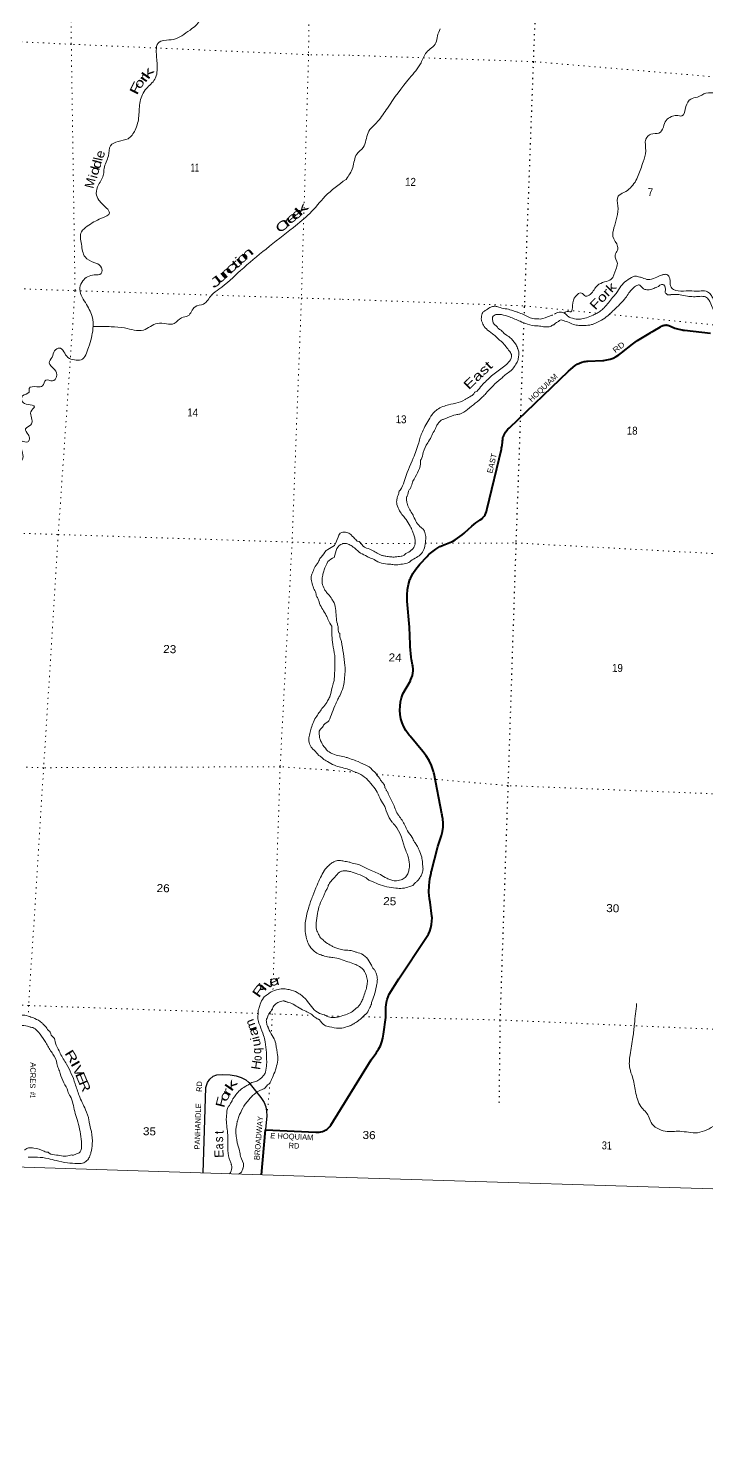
# Model space of a CAD drawing. Header units: feet. Extents: x -751810 to -497223, y -177792 to 12311.
# Drawn here: x -726802 to -711853, y -177792 to -146617 of the extents above; entities that cross this region are included whole.
import ezdxf
from ezdxf.enums import TextEntityAlignment as Align

# ---------------------------------------------------------------- set-up
doc = ezdxf.new("R2010")
doc.units = ezdxf.units.FT
doc.header["$LTSCALE"] = 80
doc.linetypes.add('DOTTED', pattern=[1.5, 0.3, -1.2])
for name, color, linetype, lineweight in [('26', 7, 'Continuous', 40), ('29', 7, 'Continuous', 25), ('39', 7, 'Continuous', 13), ('4', 7, 'Continuous', 13), ('6', 7, 'DOTTED', 25), ('7', 7, 'DOTTED', 13)]:
    doc.layers.add(name, color=color, linetype=linetype, lineweight=lineweight)
for name, color, linetype in [('27', 7, 'Continuous'), ('30', 7, 'Continuous'), ('41', 7, 'Continuous')]:
    doc.layers.add(name, color=color, linetype=linetype)

msp = doc.modelspace()

# ---------------------------------------------------------------- linework, layer by layer
at = {"layer": '26'}
msp.add_line((-717240.76, -157773.18), (-717200.48, -157740.77), dxfattribs=at)
for points in [[(-717200.47, -157740.78), (-717181.51, -157725.16), (-717111.82, -157659.6), (-717029.76, -157580.26), (-716939.85, -157509.93), (-716850.94, -157453.78), (-716841.29, -157446.87), (-716811.03, -157421.92), (-716783.55, -157393.95), (-716759.14, -157363.25), (-716738.07, -157330.17), (-716720.58, -157295.07), (-716706.85, -157258.34), (-716697.03, -157220.37), (-716690.15, -157191.24), (-716377.16, -155885.28), (-716371.11, -155860.05), (-716366.25, -155835.28), (-716359.68, -155801.85), (-716351.86, -155730.64), (-716349.14, -155705.89), (-716348.42, -155680.64), (-716347.75, -155667.84), (-716343.21, -155639.1), (-716335.68, -155610.99), (-716325.26, -155583.82), (-716311.38, -155553.85), (-716289.32, -155515.77), (-716263.39, -155480.21), (-716233.89, -155447.56), (-716201.13, -155418.16), (-714895.05, -154171.53), (-714847.76, -154126.16), (-714750.19, -154046.46), (-714704.48, -154016.62), (-714655.61, -153991.55), (-714604.39, -153971.73), (-714551.37, -153957.37), (-714522.14, -153952.66), (-714497.22, -153948.64), (-714472.14, -153947.62), (-714142.76, -153934.24), (-714117.85, -153933.22), (-714092.76, -153929.36), (-714050.84, -153922.91), (-713981.38, -153904.85), (-713914.19, -153879.62), (-713850.01, -153847.51), (-713789.54, -153808.86), (-713733.44, -153764.11), (-713485.1, -153572.66), (-713428.33, -153529.69), (-713374.63, -153496.82), (-713084.37, -153320.28), (-713058.63, -153304.63), (-713034.37, -153290.21), (-712872.03, -153193.75), (-712846.94, -153178.83), (-712822.03, -153166.72), (-712809.7, -153161.86), (-712789.91, -153156.37), (-712769.65, -153152.97), (-712749.14, -153151.72), (-712728.62, -153152.61), (-712708.3, -153155.64), (-712688.41, -153160.78), (-712669.17, -153167.97), (-712650.78, -153177.14), (-712637.53, -153185.34), (-712552.22, -153220.67), (-712463.69, -153246.88), (-712394.75, -153259.64), (-712369.6, -153264.13), (-712344.75, -153266.87), (-711772.27, -153330.01)], [(-718355.22, -160517.12), (-718362.69, -160473.4), (-718363.29, -160467.12), (-718385.42, -160236.63), (-718387.81, -160211.78), (-718388.5, -160186.63), (-718398.91, -159809.27), (-718449.94, -159234.45), (-718452.16, -159209.45), (-718452.81, -159184.45), (-718455.08, -159096.48), (-718446.11, -158981.12), (-718425.13, -158867.33), (-718392.37, -158756.35), (-718381.95, -158732.95), (-718327.01, -158628.13), (-718261.42, -158529.63), (-718171.82, -158423.33), (-718014.21, -158250.24), (-717991.4, -158225.19), (-717966.46, -158202.45), (-717911.83, -158152.64), (-717825.05, -158088.77), (-717732.07, -158034.31), (-717673.4, -158007.22), (-717648.56, -157995.75), (-717623.4, -157985.65), (-717546.8, -157954.92), (-717513.29, -157944.59), (-717472.73, -157927.78), (-717434.15, -157906.82), (-717397.97, -157881.94), (-717240.75, -157773.19)], [(-720463.86, -170929.72), (-720428.99, -170931.81), (-720392.05, -170930.21), (-720355.49, -170924.76), (-720319.69, -170915.52), (-720285.06, -170902.59), (-720276.97, -170898.56), (-720251.92, -170886.08), (-720226.97, -170870.27), (-720203.41, -170852.88), (-720177.57, -170829.25), (-720154.34, -170803.06), (-720133.97, -170774.58), (-719244.5, -169338.88), (-719146.06, -169197.74), (-719128.74, -169172.91), (-719112.15, -169147.74), (-719084.42, -169105.65), (-719043.16, -169026.96), (-719010.34, -168944.39), (-718986.34, -168858.85), (-718971.42, -168771.26), (-718923.95, -168401.49), (-718921.42, -168210.54), (-718921.09, -168185.52), (-718920.16, -168160.54), (-718919.15, -168133.35), (-718910.72, -168070.01), (-718895.72, -168007.89), (-718874.31, -167947.68), (-718846.72, -167890.04), (-718639.27, -167549.86), (-718040.74, -166660.47), (-718024.05, -166635.67), (-718009.19, -166610.47), (-717985.99, -166571.11), (-717954.98, -166503.12), (-717931.26, -166432.27), (-717915.07, -166359.33), (-717906.59, -166285.1), (-717905.92, -166210.38), (-717908.69, -166171.31), (-717946.42, -165861.42), (-717958.74, -165790.89), (-717972.84, -165643.47), (-717971.44, -165495.39), (-717954.58, -165348.26), (-717927.99, -165228.71), (-717922.45, -165203.77), (-717915.96, -165178.71), (-717783.21, -164665.71), (-717776.73, -164640.66), (-717768.56, -164615.71), (-717697.36, -164398.06), (-717696.73, -164395.95), (-717675.18, -164306.49), (-717663.09, -164215.27), (-717660.61, -164123.28), (-717667.75, -164031.54), (-717679.84, -163966.04), (-717684.61, -163940.18), (-717689.34, -163916.04), (-717861.36, -163037.49), (-717866.27, -163012.46), (-717873.12, -162987.49), (-717879.86, -162962.97), (-717919.77, -162851.26), (-717971.13, -162744.34), (-718033.39, -162643.37), (-718105.86, -162549.46), (-718388.55, -162209.23), (-718409.13, -162184.46), (-718429.23, -162159.23), (-718430.09, -162158.15), (-718482.85, -162081.24), (-718527.29, -161999.25), (-718562.92, -161913.05), (-718589.34, -161823.61), (-718606.27, -161731.89), (-718613.52, -161638.91), (-718611, -161545.68), (-718598.76, -161453.22), (-718576.92, -161362.55), (-718545.72, -161274.65), (-718383.08, -160989.11), (-718376.64, -160976.55), (-718355.3, -160927.17), (-718339.24, -160875.83), (-718328.64, -160823.09), (-718323.61, -160769.54), (-718324.2, -160715.75), (-718327.5, -160687.32), (-718330.41, -160662.34), (-718334.68, -160637.32), (-718355.22, -160517.12)], [(-721663.64, -171873.4), (-721578.54, -170875.71), (-720463.86, -170929.72)]]:
    msp.add_lwpolyline(points, dxfattribs=at)
at = {"layer": '29'}
for p, q in [((-722948.38, -171832.64), (-722889.69, -169943.8)), ((-721547.68, -170571.69), (-721574, -170873.37))]:
    msp.add_line(p, q, dxfattribs=at)
msp.add_lwpolyline([(-722889.69, -169943.8), (-722853.75, -169833.39), (-722804.84, -169760), (-722731.49, -169698.85), (-722649.98, -169666.23), (-722515.5, -169658.08), (-722352.49, -169670.31), (-722222.09, -169690.7), (-722107.98, -169727.39), (-722006.1, -169780.39), (-721940.9, -169833.39), (-721676.01, -170163.62), (-721606.73, -170277.77), (-721570.05, -170375.62), (-721553.75, -170465.31), (-721547.68, -170571.69)], dxfattribs=at)
at = {"layer": '39'}
msp.add_arc((-719868.44, -158707.82), 477.92, 114.14321, 134.12623, dxfattribs=at)
for points in [[(-714988.85, -152890.57), (-714956.16, -152858.55), (-714847.59, -152860.17), (-714808.62, -152720.59), (-714737.25, -152515.69), (-714610.19, -152447.49), (-714520.03, -152516.92), (-714418.36, -152477.2), (-714259.84, -152279.94), (-714103.34, -152204.7), (-713956.15, -152145.35), (-713856.16, -151927.31), (-713821.55, -151797.66), (-713871.49, -151610.83), (-713817.48, -151501.94), (-713814.8, -151423.54), (-713917.82, -151200.72), (-713897.36, -151014.24), (-713810.2, -150524.07), (-713803.05, -150315.01), (-713675.52, -150232.73), (-713432.32, -150003.39), (-713363.07, -149860.8), (-713252.23, -149560.61), (-713193.68, -149319.05), (-713192.78, -149057.44), (-713080.36, -148946.49), (-712906.6, -148924.13), (-712807.63, -148794.61), (-712748.22, -148645.66), (-712630.73, -148563.05), (-712519.12, -148534.58), (-712398.91, -148548.67), (-712311.39, -148342.29), (-712203.07, -148174.85), (-712058.83, -148133.38), (-711868.73, -148045.15), (-711632.75, -148026.89), (-711451.88, -147914.2), (-711195.71, -147717.49), (-711020.81, -147544.23), (-710731.79, -147151.38), (-710477.1, -146880.16), (-710369.32, -146551.69), (-710249.87, -146294.05), (-710108.6, -146280.67), (-710025.15, -146370), (-709926.59, -146252.55), (-709805.62, -146009.05), (-709632.04, -145580.14), (-709532.48, -145315.8), (-709470.38, -145146.81), (-709335.13, -144897.75), (-709270.69, -144660.41), (-709147.84, -144421), (-709147.53, -144294.22), (-709153.61, -144118.92), (-709122.67, -143743.61), (-709130.09, -143489.77), (-709344.99, -143067.99), (-709641.68, -142802.46), (-709786.84, -142517.86), (-709770.43, -142214.51), (-709580.37, -142009.55), (-709285.7, -141745.7), (-709106.37, -141560.51), (-709110.61, -141272.57), (-709151.55, -141057.86), (-709176.07, -140833.65), (-709423.34, -140593.92), (-709518.43, -140492.12), (-709506.12, -140426.12), (-709506.84, -140329.49), (-709556.26, -140245.32), (-709532.8, -140147.49), (-709593.23, -139855.66), (-709589.34, -139388.87), (-709437.55, -139067.91), (-709131.05, -138752.14), (-708985.42, -138493.36), (-708848.06, -138359.09), (-708599.67, -138095.71), (-708190.04, -137646.52), (-707960.94, -137299.98), (-707874.72, -136896.32), (-707904.17, -136639.74), (-707789.27, -136456.42), (-707645.07, -136298.22), (-707588.56, -136175.33), (-707510.04, -135996.83)], [(-719464.75, -139350.54), (-719554.4, -139450.24), (-719581.72, -139525.67), (-719664.27, -139574.61), (-719801.55, -139584.99), (-719887.44, -139617.67), (-719859.21, -139759.9), (-719903.32, -139947.46), (-720152.28, -140221.17), (-720367.94, -140324.99), (-720482.55, -140370.58), (-720564.41, -140546.49), (-720478.59, -140707.24), (-720532.91, -140898.41), (-720698.5, -140960), (-720853.12, -140999.88), (-721094.75, -141146.95), (-721325.28, -141365), (-721415.46, -141643.33), (-721419.76, -141937.34), (-721187.07, -142146.55), (-721019.21, -142270.43), (-721084.74, -142440.98), (-721175.96, -142600.38), (-721270.12, -142781.82), (-721506.88, -143100.37), (-721657.79, -143482.95), (-721674.28, -143683.76), (-721547.19, -144011.47), (-721377.28, -144230.15), (-721364.46, -144403.97), (-721472.57, -144534.45), (-721642.2, -144644.23), (-721681, -144753.43), (-721823.14, -144783.76), (-722003.2, -144806.46), (-722158.88, -144775.77), (-722420.18, -144720.52), (-722577.71, -144734.08), (-722595.09, -144860.3), (-722639.24, -144953.16), (-722682.31, -145068.23), (-722694.85, -145222.86), (-722837.88, -145370.02), (-722919.22, -145533.86), (-722917.29, -145727.38), (-723038.12, -145825.09), (-723191.99, -145895.23), (-723297, -145999.65), (-723231.85, -146125.29), (-723048.09, -146253.87), (-723031.59, -146435.9), (-723238.01, -146654.97), (-723604.89, -146861.28), (-723813.07, -146882.8), (-723940.32, -146941.96), (-723981.32, -147103.46), (-723962.36, -147418.59), (-724014.14, -147740.84), (-724199.8, -147944.65), (-724338.45, -148227), (-724366.2, -148552.26), (-724449.53, -148859.09), (-724604.38, -149048.07), (-724824.21, -149107.39), (-724989.31, -149205.26), (-725036.7, -149422.91), (-725133.07, -149705.01), (-725144.26, -149827.46), (-725252.92, -150066.73), (-725303.05, -150254.04), (-725246.95, -150403.48), (-725075.18, -150577.9), (-725013.11, -150681.25), (-725189.19, -150800.83), (-725502.48, -150977.14), (-725628.26, -151096.81), (-725631.89, -151374.73), (-725549.05, -151654.24), (-725354.91, -151775.2), (-725207.38, -151855.92), (-725194.14, -152019.69), (-725350.34, -152049.43), (-725601.42, -152182), (-725664.01, -152330.5), (-725545.04, -152659.89), (-725396.84, -152964.3), (-725378.03, -153235.09), (-725473.71, -153644.17), (-725640.14, -153917.29), (-725783.11, -153919.37)], [(-719799.9, -149943.77), (-719651.85, -149684.77), (-719562.76, -149387.65), (-719422.92, -149239.37), (-719313.39, -148919.01), (-719103.6, -148666.41), (-718888.41, -148373.74), (-718399.15, -147713.89), (-718148.29, -147378.14), (-718029.81, -147148.64), (-717821.46, -146938.26), (-717786.02, -146784.47), (-717722.39, -146629.62)], [(-725375.01, -153187.91), (-724973.64, -153189.54), (-724679.02, -153217.97), (-724266.38, -153263.43), (-723956.36, -153117.21), (-723759.66, -153129.46), (-723586.23, -153120.59), (-723425.88, -152992.29), (-723283.23, -152949.89), (-723128.05, -152752.87), (-722942.28, -152690.11), (-722765.09, -152496.02), (-722600.55, -152363.86), (-722124.44, -151952.56), (-721561.17, -151478.41), (-720961.57, -151001.74), (-720596.41, -150692.59), (-720258.68, -150317.82), (-719799.9, -149943.77)], [(-710693.65, -152377.14), (-710746.09, -152383.96), (-710814.31, -152409.73), (-710879.37, -152403.49), (-710972.49, -152378.98), (-711144.54, -152353.04), (-711293.33, -152331.48), (-711360.43, -152350.79), (-711371.96, -152357.88), (-711376.39, -152376.5), (-711422.14, -152437.36), (-711430.96, -152479.24), (-711430.42, -152527.98), (-711360.76, -152691.3), (-711346.66, -152772.06), (-711350.98, -152784.02), (-711351.48, -152804.11), (-711376.98, -152859.81), (-711409.71, -152883.17), (-711442.16, -152894.49), (-711486.46, -152897.47), (-711558.29, -152875.69), (-711573.97, -152859.24), (-711609.43, -152830.26), (-711636.37, -152781.38), (-711677.6, -152659.78), (-711727.07, -152546.05), (-711773.4, -152468.56), (-711812.79, -152435.47), (-711864.43, -152410.15), (-711932.54, -152400.51), (-712089.54, -152408.92), (-712125.61, -152404.05), (-712587.11, -152369.17), (-712622.68, -152344.2), (-712656.07, -152230.84), (-712661.93, -152142.24), (-712673.19, -152109.81), (-712680.73, -152089.53), (-712735.79, -152039.98), (-712767.84, -152035.22), (-712836.54, -152049.7), (-712950.24, -152095.3), (-713108.34, -152147.91), (-713172.63, -152146.41), (-713296.21, -152103.32), (-713328.25, -152098.55), (-713424.19, -152076.21), (-713468.69, -152087.24), (-713619.64, -152176.2), (-713743.26, -152297.97), (-713847.67, -152456.38), (-713926.29, -152547.04), (-714112.76, -152771.89), (-714190.89, -152842.45), (-714264.4, -152888.99), (-714353.98, -152935.15), (-714504.14, -152991.97), (-714633.52, -153021.13), (-714689.87, -153023.83), (-714845.88, -152992.05), (-714917.33, -152954.19), (-714929.08, -152941.85), (-715000.02, -152883.91), (-715104.19, -152869.41), (-715205.32, -152914.95)], [(-710824.95, -152512.19), (-710906.46, -152529), (-711166.06, -152458.6), (-711226.23, -152453.18), (-711266.71, -152464.3), (-711273.31, -152568.69), (-711254.8, -152633.46), (-711235.9, -152682.15), (-711226.22, -152778.89), (-711240.55, -152871.04), (-711265.56, -152906.64), (-711269.88, -152918.61), (-711323.8, -152985.71), (-711405.24, -153028.03), (-711502.07, -153041.87), (-711565.87, -153020.27), (-711621.03, -152974.75), (-711663.75, -152913.44), (-711686.48, -152856.62), (-711721.05, -152791.47), (-711773.84, -152649.5), (-711820.47, -152584.08), (-711855.74, -152547.06), (-711903.47, -152525.85), (-711971.68, -152520.24), (-712108.59, -152529.1), (-712144.75, -152528.26), (-712277.16, -152517.13), (-712437.19, -152485.25), (-712545.58, -152478.7), (-712635.6, -152483.32), (-712646.23, -152484.39), (-712714.65, -152486.82), (-712746.19, -152461.96), (-712765.59, -152433.36), (-712764.89, -152405.23), (-712770.66, -152312.61), (-712782.12, -152288.21), (-712817.59, -152259.24), (-712951.77, -152320.45), (-712976.08, -152327.92), (-713061.45, -152366.15), (-713174.26, -152375.58), (-713214.24, -152366.61), (-713269.7, -152333.14), (-713308.89, -152292.01), (-713328.49, -152271.45), (-713352.6, -152270.89), (-713421.6, -152297.43), (-713582.67, -152470.6), (-713665.91, -152585.28), (-713798.05, -152726.95), (-713925.68, -152848.63), (-714032.63, -152946.66), (-714167.71, -153044.04), (-714289.84, -153105.53), (-714318.27, -153116.94), (-714391.29, -153143.38), (-714548.59, -153163.84), (-714673.14, -153160.94), (-714789.18, -153138.13), (-714916.47, -153082.89), (-714980.36, -153065.31), (-715084.45, -153046.81), (-715133.66, -153085.86), (-715166.09, -153097.18), (-715223.64, -153148.1), (-715243.92, -153155.67), (-715280.68, -153178.95), (-715365.46, -153193.05), (-715445.82, -153191.18), (-715569.99, -153172.21), (-715594.1, -153171.64), (-715798.23, -153134.72), (-715965.51, -153070.5), (-716200.3, -152972.55), (-716372, -152924.32), (-716460.3, -152918.24), (-716496.56, -152921.41), (-716537.24, -152940.57), (-716570.38, -152980.02), (-716575.67, -153032.16), (-716510.44, -153158.34), (-716486.73, -153174.97), (-716443.91, -153232.27), (-716396.38, -153261.52), (-716321.73, -153331.62), (-716290.17, -153356.48), (-716191.4, -153427.13), (-716066.18, -153566.77), (-716020.15, -153656.3)], [(-715243.92, -152932.32), (-715262.69, -152938.1), (-715465.47, -153009.78), (-715513.99, -153020.71), (-715586.22, -153015), (-715650.51, -153013.51), (-715774.28, -152978.45), (-716012.89, -152872.37), (-716040.83, -152863.67), (-716152.44, -152824.89), (-716436.25, -152757.96), (-716476.14, -152744.97), (-716552.48, -152743.19), (-716629.52, -152769.54), (-716735.67, -152835.43), (-716788.9, -152874.4), (-716806.36, -152930.29), (-716817.27, -153046.64), (-716794.64, -153107.49), (-716771.72, -153156.27), (-716681.88, -153262.91), (-716539.8, -153370.77), (-716476.88, -153428.53), (-716449.45, -153457.31), (-716382.43, -153511.15), (-716218.32, -153703.96), (-716190.99, -153736.77), (-716152.98, -153826.12), (-716158.48, -153886.3)], [(-725783.11, -153919.37), (-725929.82, -153866.9), (-726118.32, -153659.53), (-726223.48, -153719.62), (-726277.61, -153858.4), (-726341.44, -153988.72), (-726222.73, -154132.72), (-726181.11, -154291.63), (-726265.44, -154382.81), (-726417.6, -154364.36), (-726489.39, -154492.33), (-726617.05, -154513.19), (-726779.61, -154550.72), (-726784.92, -154629.08), (-726929.26, -154711.71), (-726932.91, -154846.56), (-726808.39, -154900.12), (-726667.7, -154952.35), (-726746.85, -155063.9), (-726747.54, -155128.35), (-726717.05, -155264.62), (-726744.79, -155350.11), (-726863.27, -155439.86), (-726802.13, -155565.33), (-726776.06, -155663.14), (-726812.91, -155726.08), (-726937.12, -155712.82), (-726941.73, -155918.16), (-726922.63, -156086.2), (-727002.45, -156213.84), (-727132.22, -156284.98), (-727208.33, -156324.12)], [(-716020.15, -153656.3), (-716016.71, -153680.51), (-716001.63, -153721.07), (-715995.98, -153817.71), (-716010.51, -153917.9), (-716040.41, -153989.58), (-716111.39, -154096.5), (-716218.43, -154198.55), (-716316.66, -154268.64), (-716353.8, -154307.98), (-716386.64, -154335.36), (-716720.33, -154661.33), (-716790.52, -154736.1), (-717122.91, -155009.84), (-717290.32, -155114.5), (-717379.6, -155129.94), (-717569.18, -155198.21)], [(-716158.48, -153886.3), (-716241.72, -154000.97), (-716299.25, -154051.91), (-716536.76, -154227.32), (-716754.77, -154427.32), (-716862.31, -154549.46), (-716936.41, -154620.12), (-716960.82, -154631.61), (-716973.37, -154651.42), (-717043.26, -154714.13), (-717153.43, -154779.92), (-717177.93, -154795.43), (-717599.28, -154926.35), (-717733.26, -154979.54), (-717839.62, -155053.45), (-717918.23, -155144.11), (-717955.88, -155203.54), (-718116.09, -155505.41), (-718163.25, -155624.94), (-718198.36, -155744.75), (-718319.28, -156083.73), (-718520.89, -156597.74), (-718606, -156788.76), (-718639.42, -156840.26), (-718640.02, -156864.37), (-718665.71, -156928.11), (-718670.22, -156948.1), (-718684.65, -157044.27), (-718678.1, -157104.74), (-718621.19, -157242.77), (-718547.42, -157349.04), (-718477.17, -157435.11), (-718388.32, -157581.93), (-718334.73, -157691.75), (-718304.66, -157776.89), (-718282.63, -157861.84), (-718276.47, -157938.38), (-718286, -157998.48), (-718348.84, -158101.56), (-718365.21, -158113.24), (-718389.91, -158136.79), (-718508.21, -158206.41), (-718520.66, -158222.2), (-718585.54, -158244.82), (-718714.62, -158261.92), (-718819.08, -158259.49), (-718923.25, -158245), (-718995.28, -158231.26), (-719058.98, -158205.66), (-719273.28, -158092.09), (-719424.28, -158020.23), (-719546.27, -157912.85), (-719558.33, -157912.56), (-719585.66, -157879.76), (-719621.03, -157846.77), (-719628.68, -157830.51), (-719656.4, -157813.78), (-719679.73, -157781.07), (-719758.9, -157730.97), (-719814.75, -157713.59), (-719842.98, -157716.96), (-719895.31, -157719.76), (-719993.88, -157877.08), (-720055.11, -158008.82)], [(-717569.18, -155198.21), (-717643.15, -155224.57), (-717700.9, -155249.58), (-717734.27, -155275.48), (-717759.46, -155305.94), (-717784.61, -155341.04), (-717809.71, -155379.62), (-717822.59, -155413.2)], [(-717822.59, -155413.2), (-717850, -155475.42), (-717858.34, -155487.29), (-717921.87, -155618.51), (-718001.48, -155749.34), (-718099.14, -155960.18), (-718147.09, -156111.86), (-718159.64, -156131.67), (-718160.24, -156155.79), (-718302.53, -156546.53), (-718345.08, -156642.04), (-718388.13, -156757.65), (-718408.81, -156781.29), (-718452.36, -156916.99), (-718460.69, -156928.86), (-718466.49, -157001.1), (-718456.31, -157077.74), (-718406.95, -157195.49), (-718349.15, -157297.36), (-718333.57, -157317.82), (-718310.65, -157366.62), (-718143.9, -157615.77), (-718084.92, -157669.42), (-718066.22, -157726.15), (-718047.51, -157782.88), (-718046.36, -157899.51), (-718074.52, -158063.72), (-718137.77, -158182.86), (-718244.51, -158272.87), (-718370.94, -158346.32), (-718391.53, -158365.94), (-718521.29, -158411.17), (-718658.5, -158432.11), (-718766.99, -158429.58), (-718815.01, -158420.42), (-718843.13, -158419.77), (-719170.43, -158323.68), (-719194.15, -158307.05), (-719230.11, -158298.18), (-719289.88, -158276.68), (-719333.39, -158247.52), (-719484.4, -158175.65), (-719571.02, -158101.25), (-719665.66, -158026.67), (-719752.88, -157976.39), (-719824.91, -157962.65), (-719857.15, -157965.93), (-719877.33, -157969.48), (-720063.92, -158271.7)], [(-720055.11, -158008.82), (-720203.22, -158098.95), (-720235.97, -158122.29), (-720347.94, -158264.45), (-720376.86, -158295.94), (-720398.16, -158347.77), (-720481.59, -158474.55), (-720532.53, -158590.06), (-720562.34, -158661.8), (-720571.75, -158721.98), (-720546.37, -158847.47), (-720500.95, -158977.49), (-720458.91, -159079.25), (-720455.52, -159107.52), (-720420.73, -159172.84), (-720394.27, -159250.03), (-720255.18, -159515.33), (-720235.77, -159548.04), (-720189.9, -159657.94), (-720116.2, -159784.65), (-720111.37, -159793.53)], [(-720201.13, -158364.82), (-720281.8, -158548.05), (-720308.04, -158640.02), (-720326.5, -158744.27), (-720324.55, -158836.96), (-720275.19, -158971.1), (-720228.41, -159040.76), (-720126.42, -159164.15), (-720099.32, -159213.17), (-720093.35, -159220.23)], [(-720093.35, -159220.23), (-720089.69, -159233.5), (-720086.98, -159237.66), (-720016.33, -159572.16), (-719991.04, -159737.21), (-719972.58, -159815.58), (-719956.07, -159929.14), (-719939.41, -159950.06), (-719939.02, -159985.24), (-719928.44, -160047.09), (-719902.2, -160124.09)], [(-720111.37, -159793.53), (-720092.72, -160188.01), (-720050.44, -160430.25), (-720050.12, -160743.89), (-720053.19, -160868.46), (-720072.82, -161012.76), (-720090.56, -161080.7), (-720104.42, -161137.42), (-720159.68, -161345.36)], [(-719902.2, -160124.09), (-719826.75, -160652.59), (-719823.27, -160837.63), (-719828.38, -160881.74), (-719839.18, -160994.07), (-719866.65, -161130.14), (-719939.6, -161317.43), (-719977.64, -161392.94), (-720027.69, -161497.73), (-720176.7, -161874.01)], [(-720159.68, -161345.36), (-720205.63, -161433.67), (-720292.99, -161556.31), (-720342.57, -161611.44), (-720359.49, -161647.26), (-720380.26, -161674.93), (-720446.76, -161765.88), (-720518.2, -161896.99), (-720565.57, -162032.73), (-720600.49, -162152.67), (-720619.4, -162277.05), (-720612.98, -162349.7), (-720594.11, -162406.57), (-720555.11, -162463.93), (-720448.83, -162575.35), (-720397.76, -162633.02), (-720342.2, -162670.67), (-720314.65, -162699.56), (-720205.44, -162765.49)], [(-720176.7, -161874.01), (-720232.5, -161912.25), (-720294.16, -161967.08), (-720348.23, -162042.24), (-720364.6, -162053.9), (-720389.75, -162097.58), (-720387.9, -162194.28), (-720388.35, -162214.41), (-720373.61, -162275.19), (-720308.04, -162405.73), (-720198.19, -162538.91)], [(-720198.19, -162538.91), (-720087.75, -162600.63), (-719796.13, -162675.77), (-719724.4, -162701.57), (-719580.84, -162749.14), (-719378.11, -162842.32), (-719223.88, -162946.43), (-719196.55, -162979.23), (-719164.9, -163000.07), (-719114.44, -163073.62), (-719067.42, -163122.97), (-719028.92, -163192.21), (-719009.32, -163212.78), (-718947.71, -163322.77), (-718944.19, -163342.96), (-718920.66, -163367.63), (-718913.33, -163395.95), (-718897.75, -163416.41), (-718882.37, -163444.91), (-718767.67, -163684.81), (-718718.4, -163806.59), (-718661, -163924.52), (-718637.69, -163957.23), (-718506.22, -164169.37), (-718445, -164295.44), (-718344, -164438.52), (-718290.22, -164540.29), (-718239.77, -164613.84), (-718190.11, -164719.53), (-718133.6, -164873.64), (-718116.58, -164998.67), (-718113.55, -165038.96), (-718103.67, -165127.65), (-718126.23, -165227.64), (-718156.14, -165299.31), (-718235.05, -165402.02), (-718280.23, -165441.17), (-718313.37, -165480.61), (-718398.83, -165522.84), (-718552.5, -165559.47), (-718701.15, -165556.02), (-719092.92, -165466.48), (-719259.99, -165394.24), (-719295.75, -165377.32), (-719358.95, -165331.62), (-719537.78, -165247.04), (-719705.24, -165190.87), (-719785.3, -165176.94), (-719885.85, -165178.63), (-719942.79, -165205.44), (-720049.92, -165311.51), (-720191.28, -165501.23), (-720217.06, -165568.97), (-720259.02, -165640.37), (-720267.65, -165664.29), (-720299.74, -165738.61)], [(-720205.44, -162765.49), (-720057.73, -162850.63), (-719778.25, -162929.51), (-719662.72, -162972.41), (-719318.01, -163177.44), (-719290.67, -163210.25), (-719157.92, -163370.14), (-718996.69, -163679.48), (-718946.33, -163757.04), (-718912.55, -163854.33), (-718820.97, -164053.48), (-718801.33, -164082.99), (-718793.1, -164093.34), (-718785.99, -164102.54), (-718742.98, -164151.79), (-718727.3, -164168.24), (-718483.81, -164728.78), (-718438.46, -164846.43), (-718402.74, -165028.2), (-718413.94, -165156.6), (-718440.12, -165240.43), (-718498.45, -165323.51), (-718588.12, -165373.69), (-718717.28, -165394.8), (-718813.22, -165372.47), (-718900.83, -165338.27), (-719043.59, -165258.54), (-719310.01, -165139.76), (-719552.53, -165029.58), (-719704.42, -164993.87), (-719728.23, -164981.26), (-719788.29, -164971.82), (-719820.34, -164967.06), (-719920.39, -164948.64), (-719968.6, -164947.52), (-720013, -164954.53), (-720069.84, -164977.33), (-720147.47, -165027.8), (-720205.1, -165082.74), (-720275.38, -165161.52), (-720281.88, -165173.12)], [(-720281.88, -165173.12), (-720363.83, -165319.45), (-720439.27, -165493.83), (-720532.87, -165722.36), (-720621.53, -165974.28), (-720673.23, -166174.19), (-720699.75, -166319.89), (-720697.6, -166512.17), (-720670.04, -166671.33), (-720619.32, -166802.1), (-720519.43, -166927.61), (-720415.42, -167001.5), (-720354.52, -167025.91), (-720347.38, -167028.29), (-720340.43, -167030.64)], [(-720299.74, -165738.61), (-720380.55, -165922.35), (-720429.97, -166117.54), (-720455.86, -166319.51), (-720451.9, -166464.87), (-720403.77, -166574.56), (-720365.44, -166646.82), (-720337.23, -166673.37), (-720333.61, -166675.56), (-720329.3, -166677.82)], [(-720329.3, -166677.82), (-720242.11, -166750.48), (-720115.42, -166829.82), (-720047.9, -166863.56), (-719960.21, -166893.74), (-719836.25, -166920.75), (-719687.79, -166932.24), (-719599.99, -166958.42), (-719568.05, -166967.2), (-719424.69, -167022.81), (-719349.84, -167084.86)], [(-719349.84, -167084.86), (-719252.85, -167227.84), (-719229.93, -167276.63), (-719196.84, -167330.93), (-719187.21, -167337.93), (-719148.53, -167399.14), (-719115.03, -167508.48), (-719113.79, -167621.08), (-719132.13, -167713.13), (-719181.47, -167921.06), (-719237.55, -168076.56), (-719242.37, -168108.61), (-719289.14, -168212.06), (-719364.41, -168330.93), (-719380.79, -168342.61), (-719463.32, -168429.14), (-719504.18, -168456.34), (-719565.59, -168501.31), (-719630.92, -168541.84), (-719712.46, -168588.19), (-719740.77, -168595.57), (-719890.61, -168640.33), (-719955, -168642.86), (-720167.25, -168609.77), (-720275.96, -168572.34), (-720385.6, -168452.99)], [(-720340.43, -167030.64), (-720273.63, -167051.29), (-720141.64, -167078.49), (-720089.5, -167083.73), (-719762.13, -167175.78), (-719614.65, -167227.46), (-719559, -167252.88), (-719448.18, -167323.82), (-719355.41, -167474.74), (-719347.97, -167499.03), (-719333.38, -167559.69), (-719336.34, -167680.23), (-719350.27, -167756.31), (-719389.31, -167871.99), (-719432.75, -168003.67), (-719475, -168087.11), (-719516.66, -168146.45), (-719635.84, -168252.24), (-719680.93, -168287.37), (-719810.98, -168344.66), (-719936.52, -168381.94), (-720009.33, -168400.35), (-720125.95, -168401.66), (-720186.01, -168392.22), (-720265.48, -168354.18), (-720285.38, -168345.68), (-720381.02, -168317.31)], [(-720381, -168317.32), (-720389.92, -168313.06), (-720648.44, -168051.55), (-720726.97, -167960.98), (-720794.24, -167906.91), (-720873.69, -167856.59), (-721053.51, -167791.64), (-721169.91, -167772.6), (-721295.09, -167785.55), (-721449.45, -167842.06), (-721531.24, -167896.38), (-721621.63, -167974.64), (-721693.24, -168113.8), (-721723.68, -168213.72), (-721737.39, -168285.86), (-721733.82, -168306.08), (-721738.57, -168338.18), (-721695.86, -168588.95), (-721616.1, -168804.41), (-721582.85, -168938.14), (-721555.97, -169176.43), (-721550.72, -169301.41), (-721549.67, -169434.33), (-721577.72, -169606.8), (-721594.82, -169650.66), (-721644.49, -169709.82), (-721702.12, -169764.75), (-721787.86, -169814.94), (-721901.49, -169852.35), (-721930.22, -169875.79), (-721950.62, -169887.36), (-722024, -169925.78), (-722226.78, -170108.32), (-722258.74, -170153.44), (-722300.27, -170208.77), (-722311.98, -170241.58), (-722354.96, -170312.1), (-722370.18, -170340.32), (-722388.21, -170361.05), (-722433.31, -170571.9), (-722438.88, -170640.21), (-722433.08, -170741.04), (-722404.35, -171076.02), (-722408.69, -171269.22), (-722406.19, -171337.74), (-722354.99, -171568.59), (-722328.42, -171641.75), (-722324.75, -171657.94), (-722318.06, -171718.52), (-722365.62, -171851.03)], [(-728500.18, -168051), (-728485.15, -168099.71), (-728360.82, -168304.2), (-728329.41, -168341.24), (-728235.49, -168464.42), (-728188.08, -168505.89), (-728132.34, -168535.48), (-727959.75, -168563.99), (-727854.98, -168562.61), (-727814.45, -168551.54), (-727607.84, -168500.36), (-727465.66, -168447.57), (-727319.81, -168410.96), (-727117.59, -168375.78), (-727069, -168364.93), (-726919.67, -168352.58), (-726771.32, -168384.5), (-726659.49, -168427.59), (-726504.45, -168520.1), (-726457.22, -168569.62), (-726429.58, -168594.48), (-726359.18, -168688.87), (-726335.38, -168705.59), (-726277.52, -168819.8), (-726245.85, -168844.77), (-726200.33, -168970.76), (-726119.57, -169141.94), (-726096.58, -169194.87), (-725960.9, -169431.87), (-725769.16, -169863.58), (-725682.33, -170123.52), (-725540.32, -170437.19), (-725464.94, -170668.64), (-725458.06, -170721.16), (-725410.14, -170919.71), (-725392.04, -171189.99), (-725420.44, -171378.55), (-725454.91, -171478.36), (-725509.05, -171557.54), (-725607.05, -171615.48), (-725723.98, -171620.59), (-725937.2, -171607.16), (-726189.85, -171556.5), (-726362.08, -171511.89), (-726599.09, -171481.75), (-726803.4, -171484.32)], [(-721094.81, -168063.83), (-721099.83, -168060.3), (-721129.63, -168054.41), (-721147.99, -168045.49), (-721184.53, -168041.34), (-721388.66, -168146.26), (-721442.38, -168244.97), (-721513.27, -168351.92), (-721530.47, -168399.81), (-721551.5, -168439.56), (-721553.13, -168512.01), (-721519.33, -168621.6), (-721507.62, -168638), (-721492.5, -168682.68), (-721403.34, -168837.96), (-721350.13, -168980.26), (-721332.26, -169081.4), (-721314.48, -169186.55), (-721301.99, -169347.95), (-721341.94, -169512.07), (-721372.29, -169607.95), (-721440.32, -169767.33), (-721503.08, -169870.45), (-721531.71, -169889.87), (-721593.1, -169962.1), (-721683.88, -170004.17), (-721742.83, -170036.76), (-721794.91, -170071.56), (-721837.83, -170108.54), (-721878.52, -170143.21), (-721885.23, -170154.7), (-721901.01, -170170.84), (-721966.81, -170249.4), (-721995.72, -170280.88), (-722024.72, -170316.4), (-722122.07, -170497.23)], [(-721094.81, -168063.83), (-720964.75, -168111.88), (-720833.8, -168194.83), (-720689.26, -168268.49), (-720579.13, -168324.29), (-720484.77, -168398.52), (-720415.55, -168439.71), (-720398.47, -168447.19), (-720385.6, -168452.99)], [(-713397.24, -168099.64), (-713444.71, -168546.85), (-713478.86, -168839.55), (-713542.42, -169227.86), (-713546.71, -169529.6), (-713490.6, -169712.61), (-713421.09, -170032.93), (-713301.69, -170364.97), (-713132.09, -170581.97), (-713076.41, -170718.68), (-712765.06, -170908.21), (-712447.31, -170910.8), (-712056.11, -170942), (-711653.96, -170770.31), (-711290.12, -170601.35), (-711073.81, -170570.35), (-710481.03, -170471.45), (-710191.4, -170295.99), (-709894.31, -170255.61), (-709591.63, -170404.61), (-709306.48, -170536.92), (-709036.79, -170650.6), (-708903.4, -170691.29), (-708699.81, -170561.25), (-708438.79, -170634.39), (-708183.73, -170705.32), (-708040.12, -170859.05), (-707959.55, -171091.18), (-707882.68, -171196.4), (-707867.19, -171331.76), (-707823.95, -171361.38), (-707752.42, -171446.29), (-707777.62, -171536.01), (-707754.59, -171627.35), (-707800.82, -171802.91), (-707682.88, -171883.34), (-707410.25, -172087.68), (-707214.22, -172178.77), (-707131.32, -172284.18), (-707121.19, -172340.88)], [(-727569.23, -168755.05), (-727398.96, -168706.98), (-727297.22, -168661.22), (-727191.72, -168627.63), (-726977.15, -168580.68), (-726820.39, -168596.71), (-726776.38, -168609.9), (-726744.35, -168618.76), (-726704.26, -168627.83), (-726652.56, -168657.33), (-726577.69, -168731.7), (-726444.76, -168912.25), (-726386.44, -169006.34), (-726328.39, -169112.51), (-726258.09, -169210.94), (-726170.09, -169418.54), (-726159.28, -169475.2), (-726117.34, -169580.97), (-726098.47, -169637.82), (-726018.52, -169845.23), (-725929.89, -170024.65), (-725911.11, -170085.53), (-725880.08, -170138.67), (-725778.87, -170475.48), (-725722.44, -170654.1), (-725637.66, -171081.71)], [(-722122.07, -170497.23), (-722165.58, -170584.41), (-722178.67, -170637.01), (-722194.11, -170685.09), (-722200.24, -170713.75)], [(-722200.24, -170713.75), (-722209.15, -170767.38), (-722222.31, -170815.43), (-722210.91, -171072.84), (-722207.52, -171101.13), (-722193.39, -171190.08), (-722137.25, -171380.77), (-722126.8, -171453.53), (-722104, -171514.5), (-722068.44, -171724.82), (-722079.7, -171746.08), (-722086.32, -171766.7), (-722092.91, -171789.61), (-722172.07, -171857.31)], [(-725637.66, -171081.71), (-725627.59, -171166.01), (-725631.24, -171248.17), (-725641.69, -171332.68), (-725684.42, -171387.91), (-725741.85, -171409.93)], [(-725741.85, -171409.93), (-725792.3, -171433.61), (-725824.6, -171436.83), (-725852.69, -171432.1), (-725897.25, -171443.05), (-726179.09, -171435.95), (-726339.23, -171391.64), (-726363.04, -171374.94), (-726403.21, -171369.9), (-726455.09, -171348.46), (-726679.21, -171282.4), (-726800, -171279.36), (-726869.25, -171313.86), (-726881.92, -171324.72)]]:
    msp.add_spline(points, degree=3, dxfattribs=at)
at = {"layer": '4'}
msp.add_lwpolyline([(-745759.2, 12310.88), (-714696.48, 11306.43), (-683632.43, 10344.71), (-652567.08, 9425.72), (-621500.49, 8549.46), (-590432.73, 7715.93), (-559363.85, 6925.15), (-528293.92, 6177.09), (-497222.97, 5471.78), (-501256.99, -177792.42), (-532580.02, -177081.38), (-563902.02, -176327.26), (-595222.97, -175530.05), (-626542.79, -174689.77), (-657861.41, -173806.4), (-689178.81, -172879.95), (-720494.9, -171910.43), (-751809.61, -170897.82)], close=True, dxfattribs=at)
msp.add_lwpolyline([(-745759.2, 12310.88), (-714696.48, 11306.43), (-683632.43, 10344.71), (-652567.08, 9425.72), (-621500.49, 8549.46), (-590432.73, 7715.93), (-559363.85, 6925.15), (-528293.92, 6177.09), (-497222.97, 5471.78), (-501256.99, -177792.42), (-532580.02, -177081.38), (-563902.02, -176327.26), (-595222.97, -175530.05), (-626542.79, -174689.77), (-657861.41, -173806.4), (-689178.81, -172879.95), (-720494.9, -171910.43), (-751809.61, -170897.82)], close=True, dxfattribs=at)
at = {"layer": '6'}
for p, q in [((-715885.76, -153102.28), (-716057.52, -157953.4)), ((-720053.63, -157967.22), (-720040, -157968.05)), ((-716408.72, -168459.59), (-716429.78, -170282.03))]:
    msp.add_line(p, q, dxfattribs=at)
for points in [[(-715455.3, -141826.52), (-715675.79, -147350.67), (-715879.92, -152930.38)], [(-716057.52, -157953.4), (-716233.34, -163297.05), (-716408.72, -168459.59)]]:
    msp.add_lwpolyline(points, dxfattribs=at)
at = {"layer": '7'}
for p, q in [((-719883.33, -152586.38), (-715872.6, -152730.41)), ((-715872.6, -152730.41), (-714269.01, -152891.53)), ((-714001.32, -152918.44), (-710915.34, -153228.57)), ((-727378.89, -157724.27), (-726142.29, -157767.51)), ((-719489.03, -157965.28), (-718277.82, -157961.08)), ((-718052.97, -157960.3), (-716057.52, -157953.4)), ((-726462.73, -162903.12), (-730076.48, -162806.66)), ((-721253.08, -162881.39), (-721401.04, -167493.27)), ((-719578.67, -163007.45), (-720211.4, -162952.68)), ((-716233.34, -163297.05), (-719133.51, -163045.99)), ((-721409.53, -167765.88), (-721411.53, -167827.37)), ((-728495.32, -168061.72), (-726793.75, -168142.41)), ((-726793.75, -168142.41), (-726800.71, -168375.54)), ((-726793.75, -168142.41), (-721734.96, -168315.47)), ((-721496.12, -168323.4), (-720530.9, -168359.93)), ((-721483.94, -168324.07), (-721427.76, -168325.99)), ((-721423.74, -168202.44), (-721442.17, -168768.93)), ((-721424.35, -168219.71), (-721427.76, -168325.99)), ((-720231.4, -168370.8), (-719922.63, -168377.97)), ((-719423.09, -168389.56), (-716408.72, -168459.59)), ((-721472.88, -169828.33), (-721662.43, -171873.44))]:
    msp.add_line(p, q, dxfattribs=at)
for points in [[(-725086.37, -125938.49), (-725003.05, -130700.98), (-725264.21, -136055.95), (-725855.84, -141414.49), (-725855.3, -146959.96), (-725771.78, -152396.51), (-726142.29, -157767.51), (-726462.73, -162903.12), (-726793.75, -168142.41)], [(-719858.35, -126104.73), (-720063.65, -130905.95), (-720296.56, -136265.77), (-720545.71, -141616.82), (-720626.76, -147197.47)], [(-719713.22, -147211.04), (-720626.76, -147197.47), (-725855.52, -146969), (-731208.41, -146705.37), (-736512.8, -146435.09), (-741783.81, -145932.22), (-746565.66, -145525.79), (-750965.47, -145336.87)], [(-720626.76, -147197.47), (-720731.78, -150790.41), (-720783.46, -152558.51)], [(-695134.43, -148337.93), (-700220.99, -148194.67), (-705323.34, -148039.17), (-710716.36, -147768.48), (-715675.79, -147350.67), (-719713.22, -147211.04)], [(-731327.53, -152204.31), (-725771.78, -152396.51), (-720783.46, -152558.51), (-719883.33, -152586.38)], [(-720783.46, -152558.51), (-720989.05, -157933.65), (-721253.08, -162881.39)], [(-726142.29, -157767.51), (-720989.05, -157933.65), (-720053.63, -157967.22)], [(-716057.52, -157953.4), (-711363.9, -158203.56), (-706035.26, -158460.67)], [(-720211.4, -162952.68), (-721253.08, -162881.39), (-726462.73, -162903.12)], [(-706245.6, -163731.7), (-711602.38, -163482), (-716233.34, -163297.05)], [(-716408.72, -168459.59), (-711714.03, -168662.11), (-706411.06, -168966.85)]]:
    msp.add_lwpolyline(points, dxfattribs=at)

# ---------------------------------------------------------------- texts
at = {"layer": '27'}
for s, height, rotation, width, p in [('RD', 120.6, 37.63, 1.2, (-713866.13, -153775.64)), ('HOQUIAM', 120.6, 43.666, 1.05, (-715710.65, -154857.79)), ('EAST', 120.6, 76.523, 1.05, (-716578.64, -156427.82)), ('RD', 120.5, 357.403, 0.85, (-721066.93, -171283.87))]:
    msp.add_text(s, height=height, rotation=rotation, dxfattribs=dict(at, width=width)).set_placement(p)
for s, rotation, p in [('BROADWAY', 85.284, (-721708.82, -171550.72)), ('E HOQUIAM', 357.403, (-721473.14, -171065.21))]:
    msp.add_text(s, height=120.5, rotation=rotation, dxfattribs=at).set_placement(p)
at = {"layer": '30'}
for s, height, rotation, width, p in [('ACRES', 120, 268.732, 0.95, (-726754.22, -169391.91)), ('RD', 120.5, 88.286, 0.8, (-722977.8, -170043.43)), ('#1', 120, 268.292, 0.6, (-726760.82, -170043.2))]:
    msp.add_text(s, height=height, rotation=rotation, dxfattribs=dict(at, width=width)).set_placement(p)
msp.add_text('PANHANDLE', height=120.5, rotation=88.286, dxfattribs=at).set_placement((-723023.03, -171314.62))
at = {"layer": '41'}
for s, rotation, width, p in [('o', 61.95, 1.4, (-724276.29, -147878.36)), ('r', 57.038, 1.75, (-724177.69, -147762.11)), ('k', 55.52, 1.85, (-724089.1, -147658.5)), ('F', 63.08, 1.7, (-724346.49, -147980.09)), ('e', 73.581, 1.1, (-725127.32, -149417.69)), ('d', 75.594, 1.25, (-725199.38, -149632.47)), ('d', 73.736, 1.3, (-725247.93, -149779.99)), ('k', 44.329, 2.25, (-720715.44, -150673.99)), ('C', 38.277, 1.55, (-721145.28, -151048.29)), ('r', 39.565, 2, (-721036.45, -150955.09)), ('e', 40.939, 1.85, (-720936.25, -150862.06)), ('e', 40.939, 1.85, (-720827.5, -150777.08)), ('n', 39.892, 1.95, (-721923.09, -151656.18)), ('c', 40.76, 2.1, (-722277.2, -151968.14)), ('t', 40.288, 1.8, (-722173.02, -151885.08)), ('i', 40.288, 1.7, (-722101.99, -151820.76)), ('o', 39.892, 1.8, (-722029.04, -151746.51)), ('J', 38.449, 2, (-722611.92, -152274.01)), ('u', 40.886, 2, (-722489.54, -152161.63)), ('n', 40.886, 1.95, (-722386.08, -152069.12)), ('R', 301.304, 1.5, (-725936.18, -169313.02)), ('I', 299.303, 1.7, (-725850.72, -169473.06)), ('V', 295.303, 1.3, (-725786.48, -169628.73)), ('E', 292.593, 1.45, (-725724.78, -169771.37)), ('R', 293.48, 1.3, (-725645.24, -169954.16))]:
    msp.add_text(s, height=200, rotation=rotation, dxfattribs=dict(at, width=width)).set_placement(p, align=Align.CENTER)
for s, rotation, p in [('l', 77.684, (-725167.47, -149517.61)), ('M', 76.195, (-725344.66, -150048.22)), ('i', 74.223, (-725280.86, -149905.93))]:
    msp.add_text(s, height=200, rotation=rotation, dxfattribs=at).set_placement(p, align=Align.CENTER)
for s, rotation, width, p in [('Fork ', 46.503, 1.3, (-714308.32, -152836.08)), ('East', 43.666, 1.4, (-717097.08, -154590.65)), ('R', 54.556, 1.6, (-721724.44, -167988.93)), ('i', 48.019, 1.75, (-721597.1, -167835.98)), ('v', 31.189, 1.65, (-721546.17, -167788.15)), ('e', 25.082, 1.35, (-721446.34, -167735.29)), ('r', 15.771, 1.2, (-721325.73, -167696.87)), ('m', 110.177, 1.1, (-721764.47, -168649.64)), ('a', 107.565, 1.25, (-721724.11, -168785.29)), ('u', 99.993, 1.1, (-721675.97, -169024.44)), ('q', 93.349, 0.9, (-721666.64, -169202.63)), ('o', 87.756, 0.75, (-721663.45, -169360.71)), ('H', 81.367, 1.05, (-721694.58, -169566.12)), ('k', 55.142, 1.85, (-722321.95, -170050.39)), ('F', 75.64, 1.4, (-722487.56, -170405.78)), ('o', 61.409, 1.45, (-722442.31, -170278.28)), ('r', 64.256, 1.5, (-722364.43, -170145.55)), ('s', 88.76, 0.95, (-722510.89, -171155.26)), ('a', 91.024, 0.85, (-722503, -171307.78))]:
    msp.add_text(s, height=200.9, rotation=rotation, dxfattribs=dict(at, width=width)).set_placement(p)
for s, rotation, p in [('i', 104.988, (-721704.87, -168860.83)), ('t', 90.942, (-722496.38, -170970.45)), ('E', 92.324, (-722495.96, -171491.43))]:
    msp.add_text(s, height=200.9, rotation=rotation, dxfattribs=at).set_placement(p)
at = {"layer": '7'}
for s, rotation, width, p in [('11', 358.556, 0.65, (-723225.83, -149770.83)), ('12', 358.666, 0.9, (-718499.23, -150083.79)), ('7', 358.664, 0.9, (-713153.43, -150313.04)), ('14', 358.556, 0.9, (-723300.24, -155164.6)), ('13', 358.666, 0.9, (-718706.76, -155312.98)), ('18', 358.664, 0.9, (-713614.26, -155564.44)), ('23', 358.556, 1.1, (-723830.69, -160375.11)), ('24', 358.666, 1.1, (-718863.59, -160560.12)), ('19', 358.664, 0.9, (-713938.75, -160790.19)), ('26', 358.556, 1.1, (-723975.84, -165640.32)), ('25', 358.666, 1.1, (-718983.17, -165928.19)), ('30', 358.664, 1.1, (-714068.49, -166082.41)), ('35', 358.556, 1.1, (-724277.04, -170996.09)), ('36', 358.666, 1.1, (-719438.11, -171079.17)), ('31', 358.664, 0.85, (-714165.93, -171308.79))]:
    msp.add_text(s, height=175.8, rotation=rotation, dxfattribs=dict(at, width=width)).set_placement(p)

doc.saveas('drawing.dxf')
